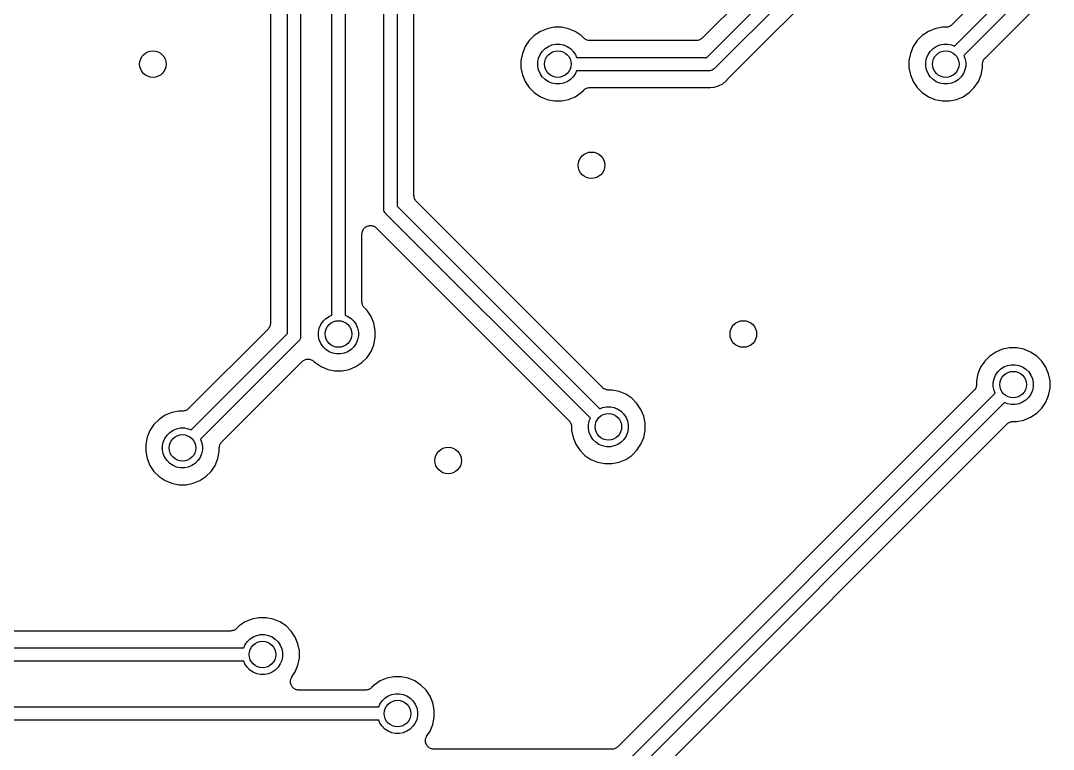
# Model space of a CAD drawing. Extents: x 49 to 143, y -149 to -38.
# Drawn here: x 89.7 to 105.25, y -102.27 to -91.29 of the extents above; entities that cross this region are included whole.
import ezdxf

# ---------------------------------------------------------------- set-up
doc = ezdxf.new("R2010")
doc.units = 0
doc.layers.add('BLACK', color=7, linetype='CONTINUOUS')

msp = doc.modelspace()

# ---------------------------------------------------------------- linework, layer by layer
at = {"layer": 'BLACK', "linetype": 'CONTINUOUS'}
for p, q in [((94.388, -95.7287), (94.388, -77.5114)), ((94.588, -77.4749), (94.588, -95.7287)), ((93.718, -96.0066), (93.718, -79.5084)), ((93.918, -79.4719), (93.918, -96.0431)), ((95.1705, -94.1226), (95.1705, -82.0265)), ((95.3705, -82.063), (95.3705, -94.086)), ((93.464, -86.1859), (93.464, -95.8488)), ((95.6245, -93.9282), (95.6245, -86.9201)), ((104.13, -87.3936), (99.9666, -91.5568)), ((100.035, -91.848), (104.421, -87.4616)), ((104.588, -87.5772), (100.15, -92.0152)), ((100.734, -91.7911), (104.755, -87.77)), ((103.762, -91.677), (107.342, -88.0966)), ((107.509, -88.2122), (103.903, -91.8184)), ((104.223, -91.8574), (107.676, -88.405)), ((104.016, -91.0638), (103.723, -91.3568)), ((97.6284, -91.4153), (97.5276, -91.4571)), ((97.7354, -91.394), (97.6284, -91.4153)), ((97.8446, -91.394), (97.7354, -91.394)), ((97.9516, -91.4153), (97.8446, -91.394)), ((98.0524, -91.4571), (97.9516, -91.4153)), ((103.47, -91.4153), (103.37, -91.4571)), ((103.577, -91.394), (103.47, -91.4153)), ((103.633, -91.394), (103.577, -91.394)), ((103.644, -91.3929), (103.633, -91.394)), ((103.656, -91.3918), (103.644, -91.3929)), ((103.657, -91.3916), (103.656, -91.3918)), ((103.669, -91.3882), (103.657, -91.3916)), ((103.657, -91.3916), (103.657, -91.3916)), ((103.68, -91.3849), (103.669, -91.3882)), ((103.681, -91.3846), (103.68, -91.3849)), ((103.692, -91.3789), (103.681, -91.3844)), ((103.681, -91.3844), (103.681, -91.3846)), ((103.702, -91.3735), (103.692, -91.3789)), ((103.703, -91.3728), (103.702, -91.3731)), ((103.702, -91.3731), (103.702, -91.3735)), ((103.712, -91.3654), (103.703, -91.3728)), ((103.721, -91.358), (103.712, -91.3654)), ((103.722, -91.3571), (103.721, -91.358)), ((103.723, -91.3568), (103.722, -91.3571)), ((103.722, -91.3571), (103.722, -91.3571)), ((103.722, -91.3571), (103.722, -91.3571)), ((97.4368, -91.5177), (97.3597, -91.5948)), ((97.5276, -91.4571), (97.4368, -91.5177)), ((98.1432, -91.5177), (98.0524, -91.4571)), ((98.1823, -91.5568), (98.1432, -91.5177)), ((98.1913, -91.5643), (98.1823, -91.5568)), ((98.2003, -91.5718), (98.1913, -91.5643)), ((98.2009, -91.5721), (98.2003, -91.5718)), ((98.2014, -91.5725), (98.2009, -91.5721)), ((98.2118, -91.5781), (98.2014, -91.5725)), ((98.222, -91.5837), (98.2118, -91.5781)), ((98.2227, -91.5839), (98.222, -91.5837)), ((98.2233, -91.5842), (98.2227, -91.5839)), ((98.2345, -91.5877), (98.2233, -91.5842)), ((99.9239, -91.5849), (99.9126, -91.5882)), ((99.9245, -91.5846), (99.9239, -91.5849)), ((99.9252, -91.5844), (99.9245, -91.5846)), ((99.9355, -91.5789), (99.9252, -91.5844)), ((99.9459, -91.5735), (99.9355, -91.5789)), ((99.9465, -91.5731), (99.9459, -91.5735)), ((99.947, -91.5728), (99.9465, -91.5731)), ((99.9561, -91.5654), (99.947, -91.5728)), ((99.9653, -91.558), (99.9561, -91.5654)), ((99.9662, -91.5571), (99.9653, -91.558)), ((99.9663, -91.5571), (99.9662, -91.5571)), ((99.9666, -91.5568), (99.9663, -91.5571)), ((99.9663, -91.5571), (99.9663, -91.5571)), ((103.279, -91.5177), (103.202, -91.5948)), ((103.37, -91.4571), (103.279, -91.5177)), ((97.2991, -91.6856), (97.2573, -91.7864)), ((97.3597, -91.5948), (97.2991, -91.6856)), ((97.557, -91.7568), (97.5988, -91.715)), ((97.5988, -91.715), (97.6479, -91.6821)), ((97.6479, -91.6821), (97.7025, -91.6595)), ((97.7025, -91.6595), (97.7605, -91.648)), ((97.7605, -91.648), (97.8195, -91.648)), ((97.8195, -91.648), (97.8775, -91.6595)), ((97.8775, -91.6595), (97.9321, -91.6821)), ((97.9321, -91.6821), (97.9812, -91.715)), ((97.9812, -91.715), (98.023, -91.7568)), ((98.2457, -91.5912), (98.2345, -91.5877)), ((98.2463, -91.5913), (98.2457, -91.5912)), ((98.247, -91.5915), (98.2463, -91.5913)), ((98.2587, -91.5927), (98.247, -91.5915)), ((98.2703, -91.594), (98.2587, -91.5927)), ((98.2716, -91.594), (98.2703, -91.594)), ((98.2717, -91.594), (98.2716, -91.594)), ((98.2716, -91.594), (98.2716, -91.594)), ((98.2721, -91.594), (98.2717, -91.594)), ((99.8768, -91.594), (98.2721, -91.594)), ((99.8884, -91.5929), (99.8768, -91.594)), ((99.9001, -91.5918), (99.8884, -91.5929)), ((99.9008, -91.5916), (99.9001, -91.5918)), ((99.9014, -91.5916), (99.9008, -91.5916)), ((99.9126, -91.5882), (99.9014, -91.5916)), ((103.141, -91.6856), (103.099, -91.7864)), ((103.202, -91.5948), (103.141, -91.6856)), ((103.399, -91.7568), (103.441, -91.715)), ((103.441, -91.715), (103.49, -91.6821)), ((103.49, -91.6821), (103.544, -91.6595)), ((103.544, -91.6595), (103.602, -91.648)), ((103.602, -91.648), (103.662, -91.648)), ((103.662, -91.648), (103.72, -91.6595)), ((103.72, -91.6595), (103.762, -91.677)), ((97.2573, -91.7864), (97.236, -91.8934)), ((97.236, -91.8934), (97.236, -92.0026)), ((97.49, -91.9185), (97.5015, -91.8605)), ((97.5015, -91.8605), (97.5241, -91.8059)), ((97.5241, -91.8059), (97.557, -91.7568)), ((98.023, -91.7568), (98.0559, -91.8059)), ((98.0559, -91.8059), (98.0733, -91.848)), ((98.0733, -91.848), (100.035, -91.848)), ((100.343, -92.1816), (100.734, -91.7911)), ((100.734, -91.7911), (100.734, -91.7911)), ((103.099, -91.7864), (103.078, -91.8934)), ((103.078, -91.8934), (103.078, -92.0026)), ((103.332, -91.9185), (103.344, -91.8605)), ((103.344, -91.8605), (103.366, -91.8059)), ((103.366, -91.8059), (103.399, -91.7568)), ((103.903, -91.8184), (103.92, -91.8605)), ((103.92, -91.8605), (103.932, -91.9185)), ((104.196, -91.8972), (104.202, -91.8869)), ((104.196, -91.8978), (104.196, -91.8972)), ((104.196, -91.8984), (104.196, -91.8978)), ((104.202, -91.8869), (104.207, -91.8766)), ((104.207, -91.8766), (104.208, -91.8761)), ((104.208, -91.8755), (104.216, -91.8665)), ((104.208, -91.8761), (104.208, -91.8755)), ((104.216, -91.8665), (104.223, -91.8574)), ((97.236, -92.0026), (97.2573, -92.1096)), ((97.49, -91.9775), (97.49, -91.9185)), ((97.5015, -92.0355), (97.49, -91.9775)), ((97.5241, -92.0901), (97.5015, -92.0355)), ((98.0733, -92.048), (98.0559, -92.0901)), ((100.071, -92.048), (98.0733, -92.048)), ((100.076, -92.0485), (100.071, -92.048)), ((100.081, -92.048), (100.076, -92.0485)), ((100.096, -92.0466), (100.081, -92.048)), ((100.081, -92.048), (100.081, -92.048)), ((100.114, -92.0408), (100.096, -92.0466)), ((100.132, -92.0315), (100.114, -92.0408)), ((100.147, -92.0191), (100.132, -92.0315)), ((100.15, -92.0152), (100.147, -92.0191)), ((103.078, -92.0026), (103.099, -92.1096)), ((103.332, -91.9775), (103.332, -91.9185)), ((103.344, -92.0355), (103.332, -91.9775)), ((103.366, -92.0901), (103.344, -92.0355)), ((103.92, -92.0355), (103.898, -92.0901)), ((103.932, -91.9775), (103.92, -92.0355)), ((103.932, -91.9185), (103.932, -91.9775)), ((104.165, -92.1096), (104.186, -92.0026)), ((104.186, -91.9455), (104.187, -91.9338)), ((104.186, -91.9468), (104.186, -91.9455)), ((104.186, -91.9472), (104.186, -91.9468)), ((104.186, -91.9468), (104.186, -91.9468)), ((104.186, -91.9468), (104.186, -91.9468)), ((104.186, -92.0026), (104.186, -91.9472)), ((104.187, -91.9338), (104.189, -91.9221)), ((104.189, -91.9208), (104.192, -91.9096)), ((104.189, -91.9215), (104.189, -91.9208)), ((104.189, -91.9221), (104.189, -91.9215)), ((104.192, -91.9096), (104.196, -91.8984)), ((97.2573, -92.1096), (97.2991, -92.2104)), ((97.557, -92.1392), (97.5241, -92.0901)), ((97.5988, -92.181), (97.557, -92.1392)), ((97.6479, -92.2139), (97.5988, -92.181)), ((97.9812, -92.181), (97.9321, -92.2139)), ((98.023, -92.1392), (97.9812, -92.181)), ((98.0559, -92.0901), (98.023, -92.1392)), ((100.274, -92.2438), (100.328, -92.1995)), ((100.328, -92.1995), (100.335, -92.1908)), ((100.335, -92.1908), (100.336, -92.1895)), ((100.336, -92.1895), (100.34, -92.1857)), ((100.34, -92.1857), (100.343, -92.1816)), ((103.099, -92.1096), (103.141, -92.2104)), ((103.399, -92.1392), (103.366, -92.0901)), ((103.441, -92.181), (103.399, -92.1392)), ((103.49, -92.2139), (103.441, -92.181)), ((103.823, -92.181), (103.774, -92.2139)), ((103.865, -92.1392), (103.823, -92.181)), ((103.898, -92.0901), (103.865, -92.1392)), ((104.123, -92.2104), (104.165, -92.1096)), ((97.2991, -92.2104), (97.3597, -92.3012)), ((97.3597, -92.3012), (97.4368, -92.3783)), ((97.7025, -92.2365), (97.6479, -92.2139)), ((97.7605, -92.248), (97.7025, -92.2365)), ((97.8195, -92.248), (97.7605, -92.248)), ((97.8775, -92.2365), (97.8195, -92.248)), ((97.9321, -92.2139), (97.8775, -92.2365)), ((98.1432, -92.3783), (98.1823, -92.3392)), ((98.1823, -92.3392), (98.1826, -92.3389)), ((98.1826, -92.3389), (98.1835, -92.338)), ((98.1826, -92.3389), (98.1826, -92.3389)), ((98.1826, -92.3389), (98.1826, -92.3389)), ((98.1835, -92.338), (98.1927, -92.3306)), ((98.1927, -92.3306), (98.2018, -92.3232)), ((98.2018, -92.3232), (98.2024, -92.3229)), ((98.2024, -92.3229), (98.2029, -92.3225)), ((98.2029, -92.3225), (98.2134, -92.3171)), ((98.2134, -92.3171), (98.2237, -92.3116)), ((98.2237, -92.3116), (98.2243, -92.3114)), ((98.2243, -92.3114), (98.2249, -92.3111)), ((98.2249, -92.3111), (98.2362, -92.3078)), ((98.2362, -92.3078), (98.2474, -92.3044)), ((98.2474, -92.3044), (98.2481, -92.3044)), ((98.2481, -92.3044), (98.2487, -92.3042)), ((98.2487, -92.3042), (98.2604, -92.3031)), ((98.2604, -92.3031), (98.2721, -92.302)), ((98.2721, -92.302), (100.052, -92.302)), ((100.052, -92.302), (100.054, -92.302)), ((100.054, -92.302), (100.059, -92.3026)), ((100.059, -92.3026), (100.065, -92.3026)), ((100.065, -92.3026), (100.076, -92.3037)), ((100.076, -92.3037), (100.087, -92.3026)), ((100.087, -92.3026), (100.145, -92.2969)), ((100.087, -92.3026), (100.087, -92.3026)), ((100.145, -92.2969), (100.212, -92.2766)), ((100.212, -92.2766), (100.274, -92.2438)), ((103.141, -92.2104), (103.202, -92.3012)), ((103.202, -92.3012), (103.279, -92.3783)), ((103.544, -92.2365), (103.49, -92.2139)), ((103.602, -92.248), (103.544, -92.2365)), ((103.662, -92.248), (103.602, -92.248)), ((103.72, -92.2365), (103.662, -92.248)), ((103.774, -92.2139), (103.72, -92.2365)), ((103.985, -92.3783), (104.062, -92.3012)), ((104.062, -92.3012), (104.123, -92.2104)), ((97.4368, -92.3783), (97.5276, -92.4389)), ((97.5276, -92.4389), (97.6284, -92.4807)), ((97.6284, -92.4807), (97.7354, -92.502)), ((97.7354, -92.502), (97.8446, -92.502)), ((97.8446, -92.502), (97.9516, -92.4807)), ((97.9516, -92.4807), (98.0524, -92.4389)), ((98.0524, -92.4389), (98.1432, -92.3783)), ((103.279, -92.3783), (103.37, -92.4389)), ((103.37, -92.4389), (103.47, -92.4807)), ((103.47, -92.4807), (103.577, -92.502)), ((103.577, -92.502), (103.687, -92.502)), ((103.687, -92.502), (103.794, -92.4807)), ((103.794, -92.4807), (103.894, -92.4389)), ((103.894, -92.4389), (103.985, -92.3783)), ((95.6256, -93.9398), (95.6245, -93.9282)), ((95.6266, -93.9516), (95.6256, -93.9398)), ((95.6268, -93.9522), (95.6266, -93.9516)), ((95.6269, -93.9529), (95.6268, -93.9522)), ((95.6303, -93.9641), (95.6269, -93.9529)), ((95.6335, -93.9754), (95.6303, -93.9641)), ((95.6338, -93.976), (95.6335, -93.9754)), ((95.634, -93.9766), (95.6338, -93.976)), ((95.6395, -93.987), (95.634, -93.9766)), ((95.6449, -93.9974), (95.6395, -93.987)), ((95.6454, -93.9979), (95.6449, -93.9974)), ((95.6457, -93.9985), (95.6454, -93.9979)), ((95.6531, -94.0076), (95.6457, -93.9985)), ((95.6604, -94.0168), (95.6531, -94.0076)), ((95.6613, -94.0177), (95.6604, -94.0168)), ((95.6614, -94.0177), (95.6613, -94.0177)), ((95.6613, -94.0177), (95.6613, -94.0177)), ((95.6616, -94.018), (95.6614, -94.0177)), ((98.4614, -96.8178), (95.6616, -94.018)), ((95.17, -94.1275), (95.1705, -94.1226)), ((95.1705, -94.1323), (95.17, -94.1275)), ((95.1705, -94.1324), (95.1705, -94.1323)), ((95.1719, -94.1471), (95.1705, -94.1324)), ((95.1776, -94.1659), (95.1719, -94.1471)), ((95.1869, -94.1833), (95.1776, -94.1659)), ((95.1994, -94.1985), (95.1869, -94.1833)), ((95.2032, -94.2016), (95.1994, -94.1985)), ((98.281, -97.2794), (95.2032, -94.2016)), ((95.3705, -94.086), (98.4224, -97.138)), ((94.9214, -94.3885), (94.933, -94.3851)), ((94.933, -94.3851), (94.9448, -94.3816)), ((94.9448, -94.3816), (94.945, -94.3815)), ((94.945, -94.3815), (94.9452, -94.3815)), ((94.9452, -94.3815), (94.9574, -94.3804)), ((94.9574, -94.3804), (94.9694, -94.3792)), ((94.9694, -94.3792), (94.9697, -94.3793)), ((94.9697, -94.3793), (94.9699, -94.3792)), ((94.9699, -94.3792), (94.982, -94.3805)), ((94.982, -94.3805), (94.9941, -94.3817)), ((94.9941, -94.3817), (94.9943, -94.3818)), ((94.9943, -94.3818), (94.9945, -94.3818)), ((94.9945, -94.3818), (95.0063, -94.3855)), ((95.0063, -94.3855), (95.0178, -94.389)), ((94.842, -94.5045), (94.8434, -94.4922)), ((94.842, -94.5049), (94.842, -94.5045)), ((94.842, -94.5062), (94.842, -94.5049)), ((94.842, -94.5049), (94.842, -94.5049)), ((94.842, -94.5049), (94.842, -94.5049)), ((94.842, -95.5299), (94.842, -94.5062)), ((94.8434, -94.4922), (94.8447, -94.4803)), ((94.8447, -94.4801), (94.8448, -94.4798)), ((94.8447, -94.4803), (94.8447, -94.4801)), ((94.8448, -94.4798), (94.8485, -94.4682)), ((94.8485, -94.4682), (94.8521, -94.4566)), ((94.8521, -94.4566), (94.8522, -94.4564)), ((94.8522, -94.4564), (94.8523, -94.4562)), ((94.8523, -94.4562), (94.8581, -94.4456)), ((94.8581, -94.4456), (94.864, -94.4349)), ((94.864, -94.4349), (94.8641, -94.4347)), ((94.8641, -94.4347), (94.8642, -94.4345)), ((94.8642, -94.4345), (94.872, -94.4252)), ((94.872, -94.4252), (94.8798, -94.4158)), ((94.8798, -94.4158), (94.88, -94.4157)), ((94.88, -94.4157), (94.8801, -94.4155)), ((94.8801, -94.4155), (94.8896, -94.4079)), ((94.8896, -94.4079), (94.8991, -94.4002)), ((94.8991, -94.4002), (94.8993, -94.4001)), ((94.8993, -94.4001), (94.8995, -94.4)), ((94.8995, -94.4), (94.9101, -94.3944)), ((94.9101, -94.3944), (94.921, -94.3886)), ((94.921, -94.3886), (94.9212, -94.3886)), ((94.9212, -94.3886), (94.9214, -94.3885)), ((95.0178, -94.389), (95.018, -94.3891)), ((95.018, -94.3891), (95.0182, -94.3892)), ((95.0182, -94.3892), (95.0291, -94.395)), ((95.0291, -94.395), (95.0396, -94.4007)), ((95.0396, -94.4007), (95.0398, -94.4008)), ((95.0398, -94.4008), (95.04, -94.4009)), ((95.04, -94.4009), (95.0494, -94.4087)), ((95.0494, -94.4087), (95.0588, -94.4164)), ((95.0588, -94.4164), (97.9608, -97.3184)), ((94.8431, -95.5416), (94.842, -95.5299)), ((94.8442, -95.5533), (94.8431, -95.5416)), ((94.8444, -95.5539), (94.8442, -95.5533)), ((94.8444, -95.5546), (94.8444, -95.5539)), ((94.8478, -95.5658), (94.8444, -95.5546)), ((94.8511, -95.5771), (94.8478, -95.5658)), ((94.8514, -95.5777), (94.8511, -95.5771)), ((94.8516, -95.5783), (94.8514, -95.5777)), ((94.8571, -95.5887), (94.8516, -95.5783)), ((94.8625, -95.5991), (94.8571, -95.5887)), ((94.8629, -95.5996), (94.8625, -95.5991)), ((94.8632, -95.6002), (94.8629, -95.5996)), ((94.8706, -95.6093), (94.8632, -95.6002)), ((94.878, -95.6185), (94.8706, -95.6093)), ((94.8789, -95.6194), (94.878, -95.6185)), ((94.8792, -95.6197), (94.8789, -95.6194)), ((94.8789, -95.6194), (94.8789, -95.6194)), ((94.8789, -95.6194), (94.8789, -95.6194)), ((94.9183, -95.6588), (94.8792, -95.6197)), ((94.255, -95.8208), (94.2968, -95.779)), ((94.2968, -95.779), (94.3459, -95.7461)), ((94.3459, -95.7461), (94.388, -95.7287)), ((94.588, -95.7287), (94.6301, -95.7461)), ((94.6301, -95.7461), (94.6792, -95.779)), ((94.6792, -95.779), (94.721, -95.8208)), ((94.9789, -95.7496), (94.9183, -95.6588)), ((95.0207, -95.8504), (94.9789, -95.7496)), ((93.4268, -95.9386), (92.2296, -97.1358)), ((93.4343, -95.9295), (93.4268, -95.9386)), ((93.4418, -95.9205), (93.4343, -95.9295)), ((93.4421, -95.9199), (93.4418, -95.9205)), ((93.4425, -95.9194), (93.4421, -95.9199)), ((93.4481, -95.9091), (93.4425, -95.9194)), ((93.4537, -95.8988), (93.4481, -95.9091)), ((93.4539, -95.8982), (93.4537, -95.8988)), ((93.4543, -95.8976), (93.4539, -95.8982)), ((93.4577, -95.8863), (93.4543, -95.8976)), ((93.4612, -95.8752), (93.4577, -95.8863)), ((93.4613, -95.8745), (93.4612, -95.8752)), ((93.4615, -95.8739), (93.4613, -95.8745)), ((93.4627, -95.8622), (93.4615, -95.8739)), ((93.464, -95.8505), (93.4627, -95.8622)), ((93.464, -95.8488), (93.464, -95.8492)), ((93.464, -95.8492), (93.464, -95.8492)), ((93.464, -95.8492), (93.464, -95.8492)), ((93.464, -95.8492), (93.464, -95.8505)), ((94.188, -95.9825), (94.1995, -95.9245)), ((94.1995, -95.9245), (94.2221, -95.8699)), ((94.2221, -95.8699), (94.255, -95.8208)), ((94.721, -95.8208), (94.7539, -95.8699)), ((94.7539, -95.8699), (94.7765, -95.9245)), ((94.7765, -95.9245), (94.788, -95.9825)), ((95.042, -95.9574), (95.0207, -95.8504)), ((92.2686, -97.456), (93.718, -96.0066)), ((93.9108, -96.0865), (93.9016, -96.1038)), ((93.9149, -96.0732), (93.9108, -96.0865)), ((93.9166, -96.0676), (93.9149, -96.0732)), ((93.9171, -96.062), (93.9166, -96.0676)), ((93.918, -96.0529), (93.9171, -96.062)), ((93.918, -96.0431), (93.9185, -96.048)), ((93.9185, -96.048), (93.918, -96.0529)), ((93.918, -96.0529), (93.918, -96.0529)), ((94.188, -96.0415), (94.188, -95.9825)), ((94.1995, -96.0995), (94.188, -96.0415)), ((94.788, -96.0415), (94.7765, -96.0995)), ((94.788, -95.9825), (94.788, -96.0415)), ((95.0207, -96.1736), (95.042, -96.0666)), ((95.042, -96.0666), (95.042, -95.9574)), ((93.8853, -96.1222), (92.41, -97.5974)), ((93.8891, -96.1191), (93.8853, -96.1222)), ((93.8922, -96.1152), (93.8891, -96.1191)), ((93.896, -96.1106), (93.8922, -96.1152)), ((93.8922, -96.1152), (93.8922, -96.1152)), ((93.9016, -96.1038), (93.896, -96.1106)), ((94.2221, -96.1541), (94.1995, -96.0995)), ((94.255, -96.2032), (94.2221, -96.1541)), ((94.2968, -96.245), (94.255, -96.2032)), ((94.3459, -96.2779), (94.2968, -96.245)), ((94.6792, -96.245), (94.6301, -96.2779)), ((94.721, -96.2032), (94.6792, -96.245)), ((94.7539, -96.1541), (94.721, -96.2032)), ((94.7765, -96.0995), (94.7539, -96.1541)), ((94.9789, -96.2744), (95.0207, -96.1736)), ((104.486, -96.2413), (104.386, -96.2831)), ((104.593, -96.22), (104.486, -96.2413)), ((104.703, -96.22), (104.593, -96.22)), ((104.81, -96.2413), (104.703, -96.22)), ((104.91, -96.2831), (104.81, -96.2413)), ((93.9604, -96.4101), (93.971, -96.4047)), ((93.971, -96.4047), (93.9816, -96.3991)), ((93.9816, -96.3991), (93.982, -96.3989)), ((93.982, -96.3989), (93.9824, -96.3987)), ((93.9824, -96.3987), (93.9939, -96.3954)), ((93.9939, -96.3954), (94.0053, -96.392)), ((94.0053, -96.392), (94.0058, -96.3919)), ((94.0058, -96.3919), (94.0062, -96.3918)), ((94.0062, -96.3918), (94.0181, -96.3908)), ((94.0181, -96.3908), (94.03, -96.3897)), ((94.03, -96.3897), (94.0305, -96.3897)), ((94.0305, -96.3897), (94.0309, -96.3897)), ((94.0309, -96.3897), (94.0428, -96.391)), ((94.0428, -96.391), (94.0547, -96.3922)), ((94.0547, -96.3922), (94.0551, -96.3923)), ((94.0551, -96.3923), (94.0555, -96.3923)), ((94.0555, -96.3923), (94.0669, -96.3959)), ((94.0669, -96.3959), (94.0784, -96.3994)), ((94.0784, -96.3994), (94.0788, -96.3996)), ((94.0788, -96.3996), (94.0792, -96.3998)), ((94.0792, -96.3998), (94.0896, -96.4055)), ((94.0896, -96.4055), (94.1002, -96.4111)), ((94.4005, -96.3005), (94.3459, -96.2779)), ((94.4585, -96.312), (94.4005, -96.3005)), ((94.5175, -96.312), (94.4585, -96.312)), ((94.5755, -96.3005), (94.5175, -96.312)), ((94.6301, -96.2779), (94.5755, -96.3005)), ((94.8412, -96.4423), (94.9183, -96.3652)), ((94.9183, -96.3652), (94.9789, -96.2744)), ((104.295, -96.3437), (104.218, -96.4208)), ((104.386, -96.2831), (104.295, -96.3437)), ((105.001, -96.3437), (104.91, -96.2831)), ((105.078, -96.4208), (105.001, -96.3437)), ((92.7302, -97.6364), (93.9398, -96.4269)), ((93.9398, -96.4269), (93.9404, -96.4263)), ((93.9404, -96.4262), (93.941, -96.4256)), ((93.9404, -96.4263), (93.9404, -96.4262)), ((93.9404, -96.4262), (93.9404, -96.4262)), ((93.941, -96.4256), (93.9504, -96.4181)), ((93.9504, -96.4181), (93.9597, -96.4106)), ((93.9597, -96.4106), (93.9601, -96.4104)), ((93.9601, -96.4104), (93.9604, -96.4101)), ((94.1002, -96.4111), (94.1006, -96.4114)), ((94.1006, -96.4114), (94.101, -96.4116)), ((94.101, -96.4116), (94.11, -96.4192)), ((94.11, -96.4192), (94.1194, -96.4269)), ((94.1194, -96.4269), (94.1348, -96.4423)), ((94.1348, -96.4423), (94.2256, -96.5029)), ((94.2256, -96.5029), (94.3264, -96.5447)), ((94.3264, -96.5447), (94.4334, -96.566)), ((94.5426, -96.566), (94.6496, -96.5447)), ((94.6496, -96.5447), (94.7504, -96.5029)), ((94.7504, -96.5029), (94.8412, -96.4423)), ((104.157, -96.5116), (104.115, -96.6124)), ((104.218, -96.4208), (104.157, -96.5116)), ((104.415, -96.5828), (104.457, -96.541)), ((104.457, -96.541), (104.506, -96.5081)), ((104.506, -96.5081), (104.56, -96.4855)), ((104.56, -96.4855), (104.618, -96.474)), ((104.618, -96.474), (104.678, -96.474)), ((104.678, -96.474), (104.736, -96.4855)), ((104.736, -96.4855), (104.79, -96.5081)), ((104.79, -96.5081), (104.839, -96.541)), ((104.839, -96.541), (104.881, -96.5828)), ((105.139, -96.5116), (105.078, -96.4208)), ((105.181, -96.6124), (105.139, -96.5116)), ((94.4334, -96.566), (94.5426, -96.566)), ((104.115, -96.6124), (104.094, -96.7194)), ((104.348, -96.7445), (104.36, -96.6865)), ((104.36, -96.6865), (104.382, -96.6319)), ((104.382, -96.6319), (104.415, -96.5828)), ((104.881, -96.5828), (104.914, -96.6319)), ((104.914, -96.6319), (104.936, -96.6865)), ((104.936, -96.6865), (104.948, -96.7445)), ((105.202, -96.7194), (105.181, -96.6124)), ((98.4705, -96.8252), (98.4614, -96.8178)), ((98.4795, -96.8328), (98.4705, -96.8252)), ((98.4801, -96.8331), (98.4795, -96.8328)), ((98.4806, -96.8335), (98.4801, -96.8331)), ((98.4909, -96.8391), (98.4806, -96.8335)), ((98.5012, -96.8447), (98.4909, -96.8391)), ((98.5018, -96.8449), (98.5012, -96.8447)), ((98.5024, -96.8452), (98.5018, -96.8449)), ((98.5137, -96.8487), (98.5024, -96.8452)), ((98.5248, -96.8522), (98.5137, -96.8487)), ((98.5255, -96.8523), (98.5248, -96.8522)), ((98.5261, -96.8525), (98.5255, -96.8523)), ((98.5378, -96.8537), (98.5261, -96.8525)), ((98.5495, -96.855), (98.5378, -96.8537)), ((98.5508, -96.855), (98.5495, -96.855)), ((98.5512, -96.855), (98.5508, -96.855)), ((98.5508, -96.855), (98.5508, -96.855)), ((98.5508, -96.855), (98.5508, -96.855)), ((98.6066, -96.855), (98.5512, -96.855)), ((98.7136, -96.8763), (98.6066, -96.855)), ((104.057, -96.8646), (98.6966, -102.225)), ((104.064, -96.8555), (104.057, -96.8646)), ((104.072, -96.8465), (104.064, -96.8555)), ((104.073, -96.8454), (104.072, -96.8459)), ((104.072, -96.8459), (104.072, -96.8465)), ((104.078, -96.8351), (104.073, -96.8454)), ((104.084, -96.8248), (104.078, -96.8351)), ((104.088, -96.8124), (104.084, -96.8236)), ((104.084, -96.8236), (104.084, -96.8242)), ((104.084, -96.8242), (104.084, -96.8248)), ((104.091, -96.8012), (104.088, -96.8124)), ((104.093, -96.7883), (104.091, -96.7999)), ((104.091, -96.7999), (104.091, -96.8005)), ((104.091, -96.8005), (104.091, -96.8012)), ((104.094, -96.7765), (104.093, -96.7883)), ((104.094, -96.7194), (104.094, -96.7748)), ((104.094, -96.7748), (104.094, -96.7752)), ((104.094, -96.7752), (104.094, -96.7752)), ((104.094, -96.7752), (104.094, -96.7752)), ((104.094, -96.7752), (104.094, -96.7765)), ((104.348, -96.8035), (104.348, -96.7445)), ((104.36, -96.8615), (104.348, -96.8035)), ((104.377, -96.9036), (104.36, -96.8615)), ((104.936, -96.8615), (104.914, -96.9161)), ((104.948, -96.8035), (104.936, -96.8615)), ((104.948, -96.7445), (104.948, -96.8035)), ((105.181, -96.9356), (105.202, -96.8286)), ((105.202, -96.8286), (105.202, -96.7194)), ((98.8144, -96.9181), (98.7136, -96.8763)), ((98.7646, -102.516), (104.377, -96.9036)), ((98.9052, -96.9787), (98.8144, -96.9181)), ((98.9823, -97.0558), (98.9052, -96.9787)), ((104.839, -97.007), (104.79, -97.0399)), ((104.881, -96.9652), (104.839, -97.007)), ((104.914, -96.9161), (104.881, -96.9652)), ((105.139, -97.0364), (105.181, -96.9356)), ((92.0844, -97.173), (91.9774, -97.1943)), ((92.1398, -97.173), (92.0844, -97.173)), ((92.1514, -97.1719), (92.1398, -97.173)), ((92.1631, -97.1708), (92.1514, -97.1719)), ((92.1638, -97.1706), (92.1631, -97.1708)), ((92.1644, -97.1706), (92.1638, -97.1706)), ((92.1756, -97.1672), (92.1644, -97.1706)), ((92.1869, -97.1639), (92.1756, -97.1672)), ((92.1875, -97.1636), (92.1869, -97.1639)), ((92.1882, -97.1634), (92.1875, -97.1636)), ((92.1985, -97.1579), (92.1882, -97.1634)), ((92.2089, -97.1525), (92.1985, -97.1579)), ((92.2095, -97.1521), (92.2089, -97.1525)), ((92.21, -97.1518), (92.2095, -97.1521)), ((92.2191, -97.1444), (92.21, -97.1518)), ((92.2283, -97.137), (92.2191, -97.1444)), ((92.2292, -97.1361), (92.2283, -97.137)), ((92.2293, -97.1361), (92.2292, -97.1361)), ((92.2296, -97.1358), (92.2293, -97.1361)), ((92.2293, -97.1361), (92.2293, -97.1361)), ((98.4224, -97.138), (98.4645, -97.1205)), ((98.4645, -97.1205), (98.5225, -97.109)), ((98.5225, -97.109), (98.5815, -97.109)), ((98.5815, -97.109), (98.6395, -97.1205)), ((98.6395, -97.1205), (98.6941, -97.1431)), ((98.6941, -97.1431), (98.7432, -97.176)), ((98.7432, -97.176), (98.785, -97.2178)), ((104.518, -97.045), (98.8802, -102.683)), ((99.0429, -97.1466), (98.9823, -97.0558)), ((99.0847, -97.2474), (99.0429, -97.1466)), ((104.56, -97.0625), (104.518, -97.045)), ((104.618, -97.074), (104.56, -97.0625)), ((104.678, -97.074), (104.618, -97.074)), ((104.736, -97.0625), (104.678, -97.074)), ((104.79, -97.0399), (104.736, -97.0625)), ((105.001, -97.2043), (105.078, -97.1272)), ((105.078, -97.1272), (105.139, -97.0364)), ((91.7858, -97.2967), (91.7087, -97.3738)), ((91.8766, -97.2361), (91.7858, -97.2967)), ((91.9774, -97.1943), (91.8766, -97.2361)), ((97.9608, -97.3184), (97.9611, -97.3187)), ((97.9611, -97.3187), (97.9611, -97.3187)), ((97.9611, -97.3187), (97.9611, -97.3188)), ((97.9611, -97.3188), (97.962, -97.3197)), ((97.962, -97.3197), (97.9694, -97.3289)), ((97.9694, -97.3289), (97.9768, -97.338)), ((97.9768, -97.338), (97.9771, -97.3385)), ((97.9771, -97.3385), (97.9775, -97.3391)), ((97.9775, -97.3391), (97.9829, -97.3495)), ((98.252, -97.3795), (98.2635, -97.3215)), ((98.2635, -97.3215), (98.281, -97.2794)), ((98.785, -97.2178), (98.8179, -97.2669)), ((98.8179, -97.2669), (98.8405, -97.3215)), ((98.8405, -97.3215), (98.852, -97.3795)), ((99.106, -97.3544), (99.0847, -97.2474)), ((104.588, -97.3431), (104.599, -97.3376)), ((104.599, -97.3374), (104.6, -97.3371)), ((104.599, -97.3376), (104.599, -97.3374)), ((104.6, -97.3371), (104.611, -97.3338)), ((104.611, -97.3338), (104.623, -97.3304)), ((104.623, -97.3304), (104.624, -97.3302)), ((104.623, -97.3304), (104.623, -97.3304)), ((104.624, -97.3302), (104.636, -97.3291)), ((104.636, -97.3291), (104.647, -97.328)), ((104.647, -97.328), (104.703, -97.328)), ((104.703, -97.328), (104.81, -97.3067)), ((104.81, -97.3067), (104.91, -97.2649)), ((104.91, -97.2649), (105.001, -97.2043)), ((91.6481, -97.4646), (91.6063, -97.5654)), ((91.7087, -97.3738), (91.6481, -97.4646)), ((91.906, -97.5358), (91.9478, -97.494)), ((91.9478, -97.494), (91.9969, -97.4611)), ((91.9969, -97.4611), (92.0515, -97.4385)), ((92.0515, -97.4385), (92.1095, -97.427)), ((92.1095, -97.427), (92.1685, -97.427)), ((92.1685, -97.427), (92.2265, -97.4385)), ((92.2265, -97.4385), (92.2686, -97.456)), ((97.9829, -97.3495), (97.9884, -97.3598)), ((97.9884, -97.3598), (97.9886, -97.3605)), ((97.9886, -97.3605), (97.9889, -97.3611)), ((97.9889, -97.3611), (97.9922, -97.3723)), ((97.9922, -97.3723), (97.9956, -97.3836)), ((97.9956, -97.3836), (97.9956, -97.3842)), ((97.9956, -97.3842), (97.9958, -97.3849)), ((97.9958, -97.3849), (97.9969, -97.3965)), ((97.9969, -97.3965), (97.998, -97.4082)), ((97.998, -97.4082), (97.998, -97.4636)), ((97.998, -97.4636), (98.0193, -97.5706)), ((98.252, -97.4385), (98.252, -97.3795)), ((98.2635, -97.4965), (98.252, -97.4385)), ((98.852, -97.4385), (98.8405, -97.4965)), ((98.852, -97.3795), (98.852, -97.4385)), ((99.073, -102.85), (104.557, -97.3652)), ((99.0847, -97.5706), (99.106, -97.4636)), ((99.106, -97.4636), (99.106, -97.3544)), ((104.557, -97.3652), (104.558, -97.3649)), ((104.558, -97.3649), (104.559, -97.364)), ((104.558, -97.3649), (104.558, -97.3649)), ((104.558, -97.3649), (104.558, -97.3649)), ((104.559, -97.364), (104.568, -97.3566)), ((104.568, -97.3566), (104.577, -97.3492)), ((104.577, -97.3492), (104.578, -97.3489)), ((104.578, -97.3485), (104.588, -97.3431)), ((104.578, -97.3489), (104.578, -97.3485)), ((91.6063, -97.5654), (91.585, -97.6724)), ((91.839, -97.6975), (91.8505, -97.6395)), ((91.8505, -97.6395), (91.8731, -97.5849)), ((91.8731, -97.5849), (91.906, -97.5358)), ((92.41, -97.5974), (92.4275, -97.6395)), ((92.4275, -97.6395), (92.439, -97.6975)), ((92.7152, -97.6545), (92.7227, -97.6455)), ((92.7227, -97.6455), (92.7302, -97.6364)), ((98.0193, -97.5706), (98.0611, -97.6714)), ((98.2861, -97.5511), (98.2635, -97.4965)), ((98.319, -97.6002), (98.2861, -97.5511)), ((98.3608, -97.642), (98.319, -97.6002)), ((98.4099, -97.6749), (98.3608, -97.642)), ((98.7432, -97.642), (98.6941, -97.6749)), ((98.785, -97.6002), (98.7432, -97.642)), ((98.8179, -97.5511), (98.785, -97.6002)), ((98.8405, -97.4965), (98.8179, -97.5511)), ((99.0429, -97.6714), (99.0847, -97.5706)), ((91.585, -97.6724), (91.585, -97.7816)), ((91.585, -97.7816), (91.6063, -97.8886)), ((91.839, -97.7565), (91.839, -97.6975)), ((91.8505, -97.8145), (91.839, -97.7565)), ((92.439, -97.7565), (92.4275, -97.8145)), ((92.439, -97.6975), (92.439, -97.7565)), ((92.6717, -97.8886), (92.693, -97.7816)), ((92.693, -97.7245), (92.6943, -97.7128)), ((92.693, -97.7258), (92.693, -97.7245)), ((92.693, -97.7262), (92.693, -97.7258)), ((92.693, -97.7258), (92.693, -97.7258)), ((92.693, -97.7258), (92.693, -97.7258)), ((92.693, -97.7816), (92.693, -97.7262)), ((92.6943, -97.7128), (92.6955, -97.7011)), ((92.6955, -97.7011), (92.6957, -97.7005)), ((92.6957, -97.7005), (92.6958, -97.6998)), ((92.6958, -97.6998), (92.6993, -97.6886)), ((92.6993, -97.6886), (92.7028, -97.6774)), ((92.7028, -97.6774), (92.7031, -97.6768)), ((92.7031, -97.6768), (92.7033, -97.6762)), ((92.7033, -97.6762), (92.7089, -97.6659)), ((92.7089, -97.6659), (92.7145, -97.6556)), ((92.7145, -97.6556), (92.7149, -97.6551)), ((92.7149, -97.6551), (92.7152, -97.6545)), ((98.0611, -97.6714), (98.1217, -97.7622)), ((98.1217, -97.7622), (98.1988, -97.8393)), ((98.4645, -97.6975), (98.4099, -97.6749)), ((98.5225, -97.709), (98.4645, -97.6975)), ((98.5815, -97.709), (98.5225, -97.709)), ((98.6395, -97.6975), (98.5815, -97.709)), ((98.6941, -97.6749), (98.6395, -97.6975)), ((98.9052, -97.8393), (98.9823, -97.7622)), ((98.9823, -97.7622), (99.0429, -97.6714)), ((91.6063, -97.8886), (91.6481, -97.9894)), ((91.8731, -97.8691), (91.8505, -97.8145)), ((91.906, -97.9182), (91.8731, -97.8691)), ((91.9478, -97.96), (91.906, -97.9182)), ((91.9969, -97.9929), (91.9478, -97.96)), ((92.3302, -97.96), (92.2811, -97.9929)), ((92.372, -97.9182), (92.3302, -97.96)), ((92.4049, -97.8691), (92.372, -97.9182)), ((92.4275, -97.8145), (92.4049, -97.8691)), ((92.6299, -97.9894), (92.6717, -97.8886)), ((98.1988, -97.8393), (98.2896, -97.8999)), ((98.2896, -97.8999), (98.3904, -97.9417)), ((98.3904, -97.9417), (98.4974, -97.963)), ((98.6066, -97.963), (98.7136, -97.9417)), ((98.7136, -97.9417), (98.8144, -97.8999)), ((98.8144, -97.8999), (98.9052, -97.8393)), ((91.6481, -97.9894), (91.7087, -98.0802)), ((91.7087, -98.0802), (91.7858, -98.1573)), ((92.0515, -98.0155), (91.9969, -97.9929)), ((92.1095, -98.027), (92.0515, -98.0155)), ((92.1685, -98.027), (92.1095, -98.027)), ((92.2265, -98.0155), (92.1685, -98.027)), ((92.2811, -97.9929), (92.2265, -98.0155)), ((92.4922, -98.1573), (92.5693, -98.0802)), ((92.5693, -98.0802), (92.6299, -97.9894)), ((98.4974, -97.963), (98.6066, -97.963)), ((91.7858, -98.1573), (91.8766, -98.2179)), ((91.8766, -98.2179), (91.9774, -98.2597)), ((91.9774, -98.2597), (92.0844, -98.281)), ((92.1936, -98.281), (92.3006, -98.2597)), ((92.3006, -98.2597), (92.4014, -98.2179)), ((92.4014, -98.2179), (92.4922, -98.1573)), ((92.0844, -98.281), (92.1936, -98.281)), ((93.2904, -100.284), (93.1834, -100.305)), ((93.3996, -100.284), (93.2904, -100.284)), ((93.5066, -100.305), (93.3996, -100.284)), ((92.9515, -100.448), (92.9423, -100.455)), ((92.9524, -100.447), (92.9515, -100.448)), ((92.9527, -100.447), (92.9524, -100.447)), ((92.9524, -100.447), (92.9524, -100.447)), ((92.9524, -100.447), (92.9524, -100.447)), ((92.9918, -100.408), (92.9527, -100.447)), ((93.0826, -100.347), (92.9918, -100.408)), ((93.1834, -100.305), (93.0826, -100.347)), ((93.6074, -100.347), (93.5066, -100.305)), ((93.6982, -100.408), (93.6074, -100.347)), ((93.7753, -100.485), (93.6982, -100.408)), ((92.8629, -100.484), (89.2262, -100.484)), ((92.8746, -100.483), (92.8629, -100.484)), ((92.8863, -100.482), (92.8746, -100.483)), ((92.8869, -100.482), (92.8863, -100.482)), ((92.8876, -100.482), (92.8869, -100.482)), ((92.8988, -100.478), (92.8876, -100.482)), ((92.9101, -100.475), (92.8988, -100.478)), ((92.9107, -100.475), (92.9101, -100.475)), ((92.9113, -100.474), (92.9107, -100.475)), ((92.9217, -100.469), (92.9113, -100.474)), ((92.9321, -100.464), (92.9217, -100.469)), ((92.9326, -100.463), (92.9321, -100.464)), ((92.9332, -100.463), (92.9326, -100.463)), ((92.9423, -100.455), (92.9332, -100.463)), ((93.112, -100.647), (93.1538, -100.605)), ((93.1538, -100.605), (93.2029, -100.572)), ((93.2029, -100.572), (93.2575, -100.55)), ((93.2575, -100.55), (93.3155, -100.538)), ((93.3155, -100.538), (93.3745, -100.538)), ((93.3745, -100.538), (93.4325, -100.55)), ((93.4325, -100.55), (93.4871, -100.572)), ((93.4871, -100.572), (93.5362, -100.605)), ((93.5362, -100.605), (93.578, -100.647)), ((93.8359, -100.576), (93.7753, -100.485)), ((93.8777, -100.676), (93.8359, -100.576)), ((89.0684, -100.738), (93.0617, -100.738)), ((93.0617, -100.738), (93.0791, -100.696)), ((93.0791, -100.696), (93.112, -100.647)), ((93.578, -100.647), (93.6109, -100.696)), ((93.6109, -100.696), (93.6335, -100.75)), ((93.6335, -100.75), (93.645, -100.808)), ((93.899, -100.783), (93.8777, -100.676)), ((93.645, -100.868), (93.6335, -100.926)), ((93.645, -100.808), (93.645, -100.868)), ((93.8777, -101), (93.899, -100.893)), ((93.899, -100.893), (93.899, -100.783)), ((93.0617, -100.938), (89.0319, -100.938)), ((93.0791, -100.98), (93.0617, -100.938)), ((93.112, -101.029), (93.0791, -100.98)), ((93.1538, -101.071), (93.112, -101.029)), ((93.2029, -101.104), (93.1538, -101.071)), ((93.5362, -101.071), (93.4871, -101.104)), ((93.578, -101.029), (93.5362, -101.071)), ((93.6109, -100.98), (93.578, -101.029)), ((93.6335, -100.926), (93.6109, -100.98)), ((93.8359, -101.1), (93.8777, -101)), ((93.2575, -101.126), (93.2029, -101.104)), ((93.3155, -101.138), (93.2575, -101.126)), ((93.3745, -101.138), (93.3155, -101.138)), ((93.4325, -101.126), (93.3745, -101.138)), ((93.4871, -101.104), (93.4325, -101.126)), ((93.7657, -101.233), (93.7669, -101.221)), ((93.7669, -101.221), (93.767, -101.221)), ((93.767, -101.22), (93.7706, -101.209)), ((93.767, -101.221), (93.767, -101.22)), ((93.7706, -101.209), (93.7741, -101.197)), ((93.7741, -101.197), (93.7743, -101.197)), ((93.7743, -101.197), (93.7801, -101.186)), ((93.7743, -101.197), (93.7743, -101.197)), ((93.7801, -101.186), (93.7858, -101.175)), ((93.7858, -101.175), (93.8359, -101.1)), ((95.2154, -101.194), (95.1146, -101.236)), ((95.3224, -101.173), (95.2154, -101.194)), ((95.4316, -101.173), (95.3224, -101.173)), ((95.5386, -101.194), (95.4316, -101.173)), ((95.6394, -101.236), (95.5386, -101.194)), ((93.7644, -101.245), (93.7657, -101.233)), ((93.7644, -101.246), (93.7644, -101.245)), ((93.7644, -101.245), (93.7644, -101.245)), ((93.7656, -101.258), (93.7644, -101.246)), ((93.7667, -101.27), (93.7656, -101.258)), ((93.7668, -101.27), (93.7667, -101.27)), ((93.7667, -101.27), (93.7667, -101.27)), ((93.7702, -101.282), (93.7668, -101.27)), ((93.7737, -101.294), (93.7702, -101.282)), ((93.7738, -101.294), (93.7737, -101.294)), ((93.7739, -101.294), (93.7738, -101.294)), ((93.7796, -101.305), (93.7739, -101.294)), ((93.7851, -101.316), (93.7796, -101.305)), ((93.7853, -101.316), (93.7851, -101.316)), ((93.7854, -101.316), (93.7853, -101.316)), ((93.7931, -101.325), (93.7854, -101.316)), ((93.8007, -101.335), (93.7931, -101.325)), ((93.8009, -101.335), (93.8007, -101.335)), ((93.8011, -101.335), (93.8009, -101.335)), ((93.8104, -101.343), (93.8011, -101.335)), ((93.8197, -101.351), (93.8104, -101.343)), ((93.8199, -101.351), (93.8197, -101.351)), ((93.8201, -101.351), (93.8199, -101.351)), ((93.8307, -101.357), (93.8201, -101.351)), ((93.8414, -101.363), (93.8307, -101.357)), ((93.8417, -101.363), (93.8414, -101.363)), ((93.8419, -101.363), (93.8417, -101.363)), ((93.8533, -101.367), (93.8419, -101.363)), ((93.865, -101.37), (93.8533, -101.367)), ((93.8653, -101.37), (93.865, -101.37)), ((93.8656, -101.37), (93.8653, -101.37)), ((93.8774, -101.372), (93.8656, -101.37)), ((93.8896, -101.373), (93.8774, -101.372)), ((93.8902, -101.373), (93.8896, -101.373)), ((93.8914, -101.373), (93.8902, -101.373)), ((93.8902, -101.373), (93.8902, -101.373)), ((93.8902, -101.373), (93.8902, -101.373)), ((94.8949, -101.373), (93.8914, -101.373)), ((94.9066, -101.372), (94.8949, -101.373)), ((94.9183, -101.371), (94.9066, -101.372)), ((94.9189, -101.371), (94.9183, -101.371)), ((94.9196, -101.371), (94.9189, -101.371)), ((94.9308, -101.367), (94.9196, -101.371)), ((94.9421, -101.364), (94.9308, -101.367)), ((94.9427, -101.364), (94.9421, -101.364)), ((94.9433, -101.363), (94.9427, -101.364)), ((94.9537, -101.358), (94.9433, -101.363)), ((94.9641, -101.353), (94.9537, -101.358)), ((94.9646, -101.352), (94.9641, -101.353)), ((94.9652, -101.352), (94.9646, -101.352)), ((94.9743, -101.344), (94.9652, -101.352)), ((94.9835, -101.337), (94.9743, -101.344)), ((94.9844, -101.336), (94.9835, -101.337)), ((94.9847, -101.336), (94.9844, -101.336)), ((94.9844, -101.336), (94.9844, -101.336)), ((94.9844, -101.336), (94.9844, -101.336)), ((95.0238, -101.297), (94.9847, -101.336)), ((95.1146, -101.236), (95.0238, -101.297)), ((95.7302, -101.297), (95.6394, -101.236)), ((95.8073, -101.374), (95.7302, -101.297)), ((95.8679, -101.465), (95.8073, -101.374)), ((95.1111, -101.585), (95.144, -101.536)), ((95.144, -101.536), (95.1858, -101.494)), ((95.1858, -101.494), (95.2349, -101.461)), ((95.2349, -101.461), (95.2895, -101.439)), ((95.2895, -101.439), (95.3475, -101.427)), ((95.3475, -101.427), (95.4065, -101.427)), ((95.4065, -101.427), (95.4645, -101.439)), ((95.4645, -101.439), (95.5191, -101.461)), ((95.5191, -101.461), (95.5682, -101.494)), ((95.5682, -101.494), (95.61, -101.536)), ((95.61, -101.536), (95.6429, -101.585)), ((95.9097, -101.565), (95.8679, -101.465)), ((79.7974, -101.627), (95.0937, -101.627)), ((95.0937, -101.627), (95.1111, -101.585)), ((95.6429, -101.585), (95.6655, -101.639)), ((95.6655, -101.639), (95.677, -101.697)), ((95.931, -101.672), (95.9097, -101.565)), ((95.931, -101.782), (95.931, -101.672)), ((95.0937, -101.827), (79.7609, -101.827)), ((95.1111, -101.869), (95.0937, -101.827)), ((95.6655, -101.815), (95.6429, -101.869)), ((95.677, -101.757), (95.6655, -101.815)), ((95.677, -101.697), (95.677, -101.757)), ((95.9097, -101.889), (95.931, -101.782)), ((95.144, -101.918), (95.1111, -101.869)), ((95.1858, -101.96), (95.144, -101.918)), ((95.2349, -101.993), (95.1858, -101.96)), ((95.2895, -102.015), (95.2349, -101.993)), ((95.5191, -101.993), (95.4645, -102.015)), ((95.5682, -101.96), (95.5191, -101.993)), ((95.61, -101.918), (95.5682, -101.96)), ((95.6429, -101.869), (95.61, -101.918)), ((95.8178, -102.064), (95.8679, -101.989)), ((95.8679, -101.989), (95.9097, -101.889)), ((95.3475, -102.027), (95.2895, -102.015)), ((95.4065, -102.027), (95.3475, -102.027)), ((95.4645, -102.015), (95.4065, -102.027)), ((95.7964, -102.134), (95.7977, -102.122)), ((95.7964, -102.135), (95.7964, -102.134)), ((95.7964, -102.134), (95.7964, -102.134)), ((95.7976, -102.147), (95.7964, -102.135)), ((95.7987, -102.159), (95.7976, -102.147)), ((95.7977, -102.122), (95.7989, -102.11)), ((95.7988, -102.159), (95.7987, -102.159)), ((95.7987, -102.159), (95.7987, -102.159)), ((95.8022, -102.171), (95.7988, -102.159)), ((95.7989, -102.11), (95.799, -102.11)), ((95.799, -102.109), (95.8026, -102.098)), ((95.799, -102.11), (95.799, -102.109)), ((95.8026, -102.098), (95.8061, -102.086)), ((95.8061, -102.086), (95.8063, -102.086)), ((95.8063, -102.086), (95.8122, -102.075)), ((95.8063, -102.086), (95.8063, -102.086)), ((95.8122, -102.075), (95.8178, -102.064)), ((95.8057, -102.183), (95.8022, -102.171)), ((95.8058, -102.183), (95.8057, -102.183)), ((95.8059, -102.183), (95.8058, -102.183)), ((95.8116, -102.194), (95.8059, -102.183)), ((95.8171, -102.205), (95.8116, -102.194)), ((95.8173, -102.205), (95.8171, -102.205)), ((95.8174, -102.205), (95.8173, -102.205)), ((95.8251, -102.214), (95.8174, -102.205)), ((95.8327, -102.224), (95.8251, -102.214)), ((95.8329, -102.224), (95.8327, -102.224)), ((95.8331, -102.224), (95.8329, -102.224)), ((95.8424, -102.232), (95.8331, -102.224)), ((95.8517, -102.24), (95.8424, -102.232)), ((95.8519, -102.24), (95.8517, -102.24)), ((95.8521, -102.24), (95.8519, -102.24)), ((95.8627, -102.246), (95.8521, -102.24)), ((95.8734, -102.252), (95.8627, -102.246)), ((95.8736, -102.252), (95.8734, -102.252)), ((95.8739, -102.252), (95.8736, -102.252)), ((95.8853, -102.256), (95.8739, -102.252)), ((95.897, -102.259), (95.8853, -102.256)), ((95.8973, -102.259), (95.897, -102.259)), ((95.8976, -102.259), (95.8973, -102.259)), ((95.9094, -102.261), (95.8976, -102.259)), ((95.9216, -102.262), (95.9094, -102.261)), ((95.9222, -102.262), (95.9216, -102.262)), ((95.9234, -102.262), (95.9222, -102.262)), ((95.9222, -102.262), (95.9222, -102.262)), ((95.9222, -102.262), (95.9222, -102.262)), ((98.6068, -102.262), (95.9234, -102.262)), ((98.6184, -102.261), (98.6068, -102.262)), ((98.6301, -102.26), (98.6184, -102.261)), ((98.6308, -102.26), (98.6301, -102.26)), ((98.6314, -102.26), (98.6308, -102.26)), ((98.6426, -102.256), (98.6314, -102.26)), ((98.6539, -102.253), (98.6426, -102.256)), ((98.6545, -102.253), (98.6539, -102.253)), ((98.6552, -102.252), (98.6545, -102.253)), ((98.6655, -102.247), (98.6552, -102.252)), ((98.6759, -102.242), (98.6655, -102.247)), ((98.6765, -102.241), (98.6759, -102.242)), ((98.677, -102.241), (98.6765, -102.241)), ((98.6861, -102.233), (98.677, -102.241)), ((98.6953, -102.226), (98.6861, -102.233)), ((98.6962, -102.225), (98.6953, -102.226)), ((98.6963, -102.225), (98.6962, -102.225)), ((98.6966, -102.225), (98.6963, -102.225)), ((98.6963, -102.225), (98.6963, -102.225))]:
    msp.add_line(p, q, dxfattribs=at)
at = {"layer": 'BLACK'}
for centre in [(91.694, -91.948), (97.79, -91.948), (103.632, -91.948), (98.298, -93.472), (94.488, -96.012), (100.584, -96.012), (104.648, -96.774), (98.552, -97.409), (92.139, -97.727), (96.139, -97.917), (93.345, -100.838), (95.377, -101.727)]:
    msp.add_circle(centre, 0.2, dxfattribs=at)

doc.saveas('drawing.dxf')
